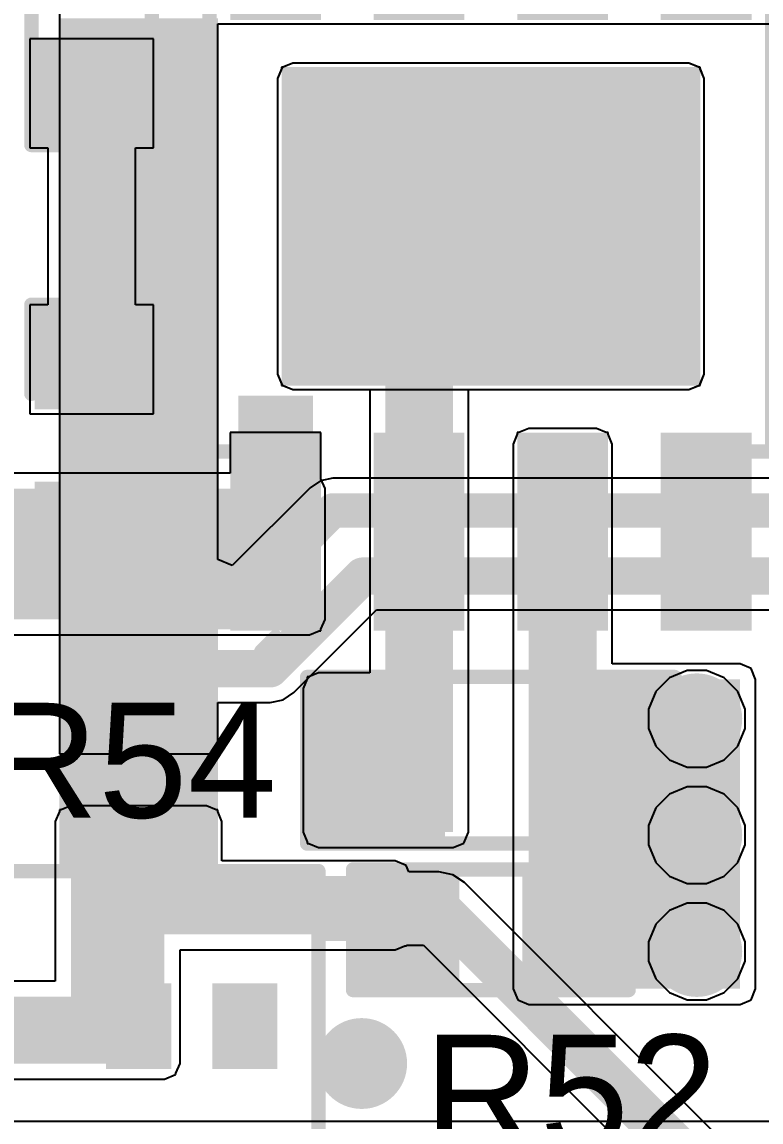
# Model space of a CAD drawing. Header units: millimetres. Extents: x -0.27 to 3.94, y -1.19 to 3.
# Drawn here: x 1.7757 to 2.0332, y 0.2866 to 0.6696 of the extents above; entities that cross this region are included whole.
import ezdxf

# ---------------------------------------------------------------- set-up
doc = ezdxf.new("R2010")
doc.units = ezdxf.units.MM
doc.header["$MEASUREMENT"] = 0
for name, color, linetype in [('BottomLayer', 5, 'Continuous'), ('BottomPaste', 16, 'Continuous'), ('BottomSolder', 6, 'Continuous'), ('TopLayer', 1, 'Continuous'), ('TopOverlay', 2, 'Continuous'), ('TopPaste', 8, 'Continuous'), ('TopSolder', 216, 'Continuous'), ('ViaHoleLayer', 16, 'Continuous')]:
    doc.layers.add(name, color=color, linetype=linetype)
doc.styles.add('Arial', font='arial.ttf', dxfattribs={"height": 0.2})

# ---------------------------------------------------------------- blocks, each defined once
blk = doc.blocks.new('8_SOIC_EP_5')
at = {"layer": 'TopLayer'}
for points in [[(-0.0757874, 0.086811), (-0.0757874, 0.063189), (-0.136811, 0.063189), (-0.136811, 0.086811)], [(0.136811, 0.086811), (0.136811, 0.063189), (0.0757874, 0.063189), (0.0757874, 0.086811)], [(0.051437, 0.068937), (0.051437, -0.068937), (-0.051437, -0.068937), (-0.051437, 0.068937)], [(-0.0757874, 0.036811), (-0.0757874, 0.013189), (-0.136811, 0.013189), (-0.136811, 0.036811)], [(0.136811, 0.036811), (0.136811, 0.013189), (0.0757874, 0.013189), (0.0757874, 0.036811)], [(-0.0757874, -0.013189), (-0.0757874, -0.036811), (-0.136811, -0.036811), (-0.136811, -0.013189)], [(0.136811, -0.013189), (0.136811, -0.036811), (0.0757874, -0.036811), (0.0757874, -0.013189)], [(-0.0757874, -0.063189), (-0.0757874, -0.086811), (-0.136811, -0.086811), (-0.136811, -0.063189)], [(0.136811, -0.063189), (0.136811, -0.086811), (0.0757874, -0.086811), (0.0757874, -0.063189)]]:
    blk.add_hatch(color=1, dxfattribs=at).paths.add_polyline_path(points)
at = {"layer": 'TopOverlay'}
blk.add_hatch(color=2, dxfattribs=at).paths.add_polyline_path([(-0.0719916, 0.0619726), (-0.0589916, 0.0619726), (-0.0589916, 0.0879726), (-0.0719916, 0.0879726)])
at = {"layer": 'TopPaste'}
for points in [[(-0.0757874, 0.086811), (-0.0757874, 0.063189), (-0.136811, 0.063189), (-0.136811, 0.086811)], [(0.136811, 0.086811), (0.136811, 0.063189), (0.0757874, 0.063189), (0.0757874, 0.086811)], [(0.051437, 0.068937), (0.051437, -0.068937), (-0.051437, -0.068937), (-0.051437, 0.068937)], [(-0.0757874, 0.036811), (-0.0757874, 0.013189), (-0.136811, 0.013189), (-0.136811, 0.036811)], [(0.136811, 0.036811), (0.136811, 0.013189), (0.0757874, 0.013189), (0.0757874, 0.036811)], [(-0.0757874, -0.013189), (-0.0757874, -0.036811), (-0.136811, -0.036811), (-0.136811, -0.013189)], [(0.136811, -0.013189), (0.136811, -0.036811), (0.0757874, -0.036811), (0.0757874, -0.013189)], [(-0.0757874, -0.063189), (-0.0757874, -0.086811), (-0.136811, -0.086811), (-0.136811, -0.063189)], [(0.136811, -0.063189), (0.136811, -0.086811), (0.0757874, -0.086811), (0.0757874, -0.063189)]]:
    blk.add_hatch(color=8, dxfattribs=at).paths.add_polyline_path(points)
at = {"layer": 'TopSolder'}
for points in [[(-0.0717874, 0.090811), (-0.0717874, 0.059189), (-0.140811, 0.059189), (-0.140811, 0.090811)], [(0.140811, 0.090811), (0.140811, 0.059189), (0.0717874, 0.059189), (0.0717874, 0.090811)], [(0.055437, 0.072937), (0.055437, -0.072937), (-0.055437, -0.072937), (-0.055437, 0.072937)], [(-0.0717874, 0.040811), (-0.0717874, 0.009189000000000003), (-0.140811, 0.009188999999999998), (-0.140811, 0.040811)], [(0.140811, 0.040811), (0.140811, 0.009189000000000003), (0.0717874, 0.009188999999999998), (0.0717874, 0.040811)], [(-0.0717874, -0.009188999999999998), (-0.0717874, -0.040811), (-0.140811, -0.040811), (-0.140811, -0.009189000000000003)], [(0.140811, -0.009188999999999998), (0.140811, -0.040811), (0.0717874, -0.040811), (0.0717874, -0.009189000000000003)], [(-0.0717874, -0.059189), (-0.0717874, -0.090811), (-0.140811, -0.090811), (-0.140811, -0.059189)], [(0.140811, -0.059189), (0.140811, -0.090811), (0.0717874, -0.090811), (0.0717874, -0.059189)]]:
    blk.add_hatch(color=216, dxfattribs=at).paths.add_polyline_path(points)
at = {"layer": 'TopOverlay', "const_width": 0.005}
for points in [[(-0.07837, 0.098), (0.07837, 0.098)], [(-0.07837, 0.098), (-0.07837, 0.091)], [(0.07837, 0.098), (0.07837, 0.091)], [(-0.148, 0.08), (-0.148, 0.07)], [(-0.148, 0.08), (-0.143, 0.075)], [(-0.143, 0.075), (-0.148, 0.07)], [(-0.07837, -0.091), (-0.07837, -0.098)], [(0.07837, -0.091), (0.07837, -0.098)], [(-0.07837, -0.098), (0.07837, -0.098)]]:
    blk.add_lwpolyline(points, dxfattribs=at)
at = {"layer": 'TopOverlay', "const_width": 0.0025}
for points in [[(-0.07962, 0.098, 1), (-0.07712, 0.098, 1)], [(-0.07962, 0.098, 1), (-0.07712, 0.098, 1)], [(0.07712, 0.098, 1), (0.07962, 0.098, 1)], [(0.07712, 0.098, 1), (0.07962, 0.098, 1)], [(-0.07962, 0.091, 1), (-0.07712, 0.091, 1)], [(0.07712, 0.091, 1), (0.07962, 0.091, 1)], [(-0.14925, 0.08, 1), (-0.14675, 0.08, 1)], [(-0.14925, 0.08, 1), (-0.14675, 0.08, 1)], [(-0.14425, 0.075, 1), (-0.14175, 0.075, 1)], [(-0.14425, 0.075, 1), (-0.14175, 0.075, 1)], [(-0.14925, 0.07, 1), (-0.14675, 0.07, 1)], [(-0.14925, 0.07, 1), (-0.14675, 0.07, 1)], [(-0.07962, -0.091, 1), (-0.07712, -0.091, 1)], [(0.07712, -0.091, 1), (0.07962, -0.091, 1)], [(-0.07962, -0.098, 1), (-0.07712, -0.098, 1)], [(-0.07962, -0.098, 1), (-0.07712, -0.098, 1)], [(0.07712, -0.098, 1), (0.07962, -0.098, 1)], [(0.07712, -0.098, 1), (0.07962, -0.098, 1)]]:
    blk.add_lwpolyline(points, format="xyb", close=True, dxfattribs=at)
blk = doc.blocks.new('CYH127_33UH_6')
at = {"layer": 'TopOverlay', "const_width": 0.005}
for points in [[(-0.238, 0.238), (0.238, 0.238)], [(0.238, 0.124), (0.238, 0.238)]]:
    blk.add_lwpolyline(points, dxfattribs=at)
at = {"layer": 'TopOverlay', "const_width": 0.0025}
blk.add_lwpolyline([(0.23675, 0.238, 1), (0.23925, 0.238, 1)], format="xyb", close=True, dxfattribs=at)
blk.add_lwpolyline([(0.23675, 0.238, 1), (0.23925, 0.238, 1)], format="xyb", close=True, dxfattribs=at)
blk = doc.blocks.new('64_LQFP__10_10__B_17')
at = {"layer": 'BottomLayer'}
for points in [[(-0.1535432, -0.25000005), (-0.1535432, -0.20275595), (-0.1417322, -0.20275595), (-0.1417322, -0.25000005)], [(-0.1338582, -0.25000005), (-0.1338582, -0.20275595), (-0.1220472, -0.20275595), (-0.1220472, -0.25000005)], [(-0.1141731, -0.25000005), (-0.1141731, -0.20275595), (-0.1023621, -0.20275595), (-0.1023621, -0.25000005)], [(-0.0944881, -0.25000005), (-0.0944881, -0.20275595), (-0.0826771, -0.20275595), (-0.0826771, -0.25000005)], [(-0.074803, -0.25000005), (-0.074803, -0.20275595), (-0.062992, -0.20275595), (-0.062992, -0.25000005)], [(-0.055118, -0.25000005), (-0.055118, -0.20275595), (-0.043307, -0.20275595), (-0.043307, -0.25000005)], [(-0.035433, -0.25000005), (-0.035433, -0.20275595), (-0.023622, -0.20275595), (-0.023622, -0.25000005)], [(-0.0157479, -0.25000005), (-0.0157479, -0.20275595), (-0.003936899999999998, -0.20275595), (-0.003936900000000002, -0.25000005)], [(0.003937099999999999, -0.25000005), (0.003937100000000002, -0.20275595), (0.0157481, -0.20275595), (0.0157481, -0.25000005)], [(0.0236222, -0.25000005), (0.0236222, -0.20275595), (0.0354332, -0.20275595), (0.0354332, -0.25000005)], [(0.0433072, -0.25000005), (0.0433072, -0.20275595), (0.0551182, -0.20275595), (0.0551182, -0.25000005)], [(0.0629922, -0.25000005), (0.0629922, -0.20275595), (0.0748032, -0.20275595), (0.0748032, -0.25000005)], [(0.0826773, -0.25000005), (0.0826773, -0.20275595), (0.0944883, -0.20275595), (0.0944883, -0.25000005)], [(0.1023623, -0.25000005), (0.1023623, -0.20275595), (0.1141733, -0.20275595), (0.1141733, -0.25000005)], [(0.1220474, -0.25000005), (0.1220474, -0.20275595), (0.1338584, -0.20275595), (0.1338584, -0.25000005)]]:
    blk.add_hatch(color=5, dxfattribs=at).paths.add_polyline_path(points)
at = {"layer": 'BottomPaste'}
for points in [[(-0.1535432, -0.25000005), (-0.1535432, -0.20275595), (-0.1417322, -0.20275595), (-0.1417322, -0.25000005)], [(-0.1338582, -0.25000005), (-0.1338582, -0.20275595), (-0.1220472, -0.20275595), (-0.1220472, -0.25000005)], [(-0.1141731, -0.25000005), (-0.1141731, -0.20275595), (-0.1023621, -0.20275595), (-0.1023621, -0.25000005)], [(-0.0944881, -0.25000005), (-0.0944881, -0.20275595), (-0.0826771, -0.20275595), (-0.0826771, -0.25000005)], [(-0.074803, -0.25000005), (-0.074803, -0.20275595), (-0.062992, -0.20275595), (-0.062992, -0.25000005)], [(-0.055118, -0.25000005), (-0.055118, -0.20275595), (-0.043307, -0.20275595), (-0.043307, -0.25000005)], [(-0.035433, -0.25000005), (-0.035433, -0.20275595), (-0.023622, -0.20275595), (-0.023622, -0.25000005)], [(-0.0157479, -0.25000005), (-0.0157479, -0.20275595), (-0.003936899999999998, -0.20275595), (-0.003936900000000002, -0.25000005)], [(0.003937099999999999, -0.25000005), (0.003937100000000002, -0.20275595), (0.0157481, -0.20275595), (0.0157481, -0.25000005)], [(0.0236222, -0.25000005), (0.0236222, -0.20275595), (0.0354332, -0.20275595), (0.0354332, -0.25000005)], [(0.0433072, -0.25000005), (0.0433072, -0.20275595), (0.0551182, -0.20275595), (0.0551182, -0.25000005)], [(0.0629922, -0.25000005), (0.0629922, -0.20275595), (0.0748032, -0.20275595), (0.0748032, -0.25000005)], [(0.0826773, -0.25000005), (0.0826773, -0.20275595), (0.0944883, -0.20275595), (0.0944883, -0.25000005)], [(0.1023623, -0.25000005), (0.1023623, -0.20275595), (0.1141733, -0.20275595), (0.1141733, -0.25000005)], [(0.1220474, -0.25000005), (0.1220474, -0.20275595), (0.1338584, -0.20275595), (0.1338584, -0.25000005)]]:
    blk.add_hatch(color=16, dxfattribs=at).paths.add_polyline_path(points)
at = {"layer": 'BottomSolder'}
for points in [[(-0.1575432, -0.25400005), (-0.1575432, -0.19875595), (-0.1377322, -0.19875595), (-0.1377322, -0.25400005)], [(-0.1378582, -0.25400005), (-0.1378582, -0.19875595), (-0.1180472, -0.19875595), (-0.1180472, -0.25400005)], [(-0.1181731, -0.25400005), (-0.1181731, -0.19875595), (-0.0983621, -0.19875595), (-0.0983621, -0.25400005)], [(-0.0984881, -0.25400005), (-0.0984881, -0.19875595), (-0.0786771, -0.19875595), (-0.0786771, -0.25400005)], [(-0.078803, -0.25400005), (-0.078803, -0.19875595), (-0.058992, -0.19875595), (-0.058992, -0.25400005)], [(-0.059118, -0.25400005), (-0.059118, -0.19875595), (-0.039307, -0.19875595), (-0.039307, -0.25400005)], [(-0.039433, -0.25400005), (-0.039433, -0.19875595), (-0.019622, -0.19875595), (-0.019622, -0.25400005)], [(-0.0197479, -0.25400005), (-0.0197479, -0.19875595), (6.310000000000145e-05, -0.19875595), (6.309999999999854e-05, -0.25400005)], [(-6.290000000000146e-05, -0.25400005), (-6.289999999999855e-05, -0.19875595), (0.0197481, -0.19875595), (0.0197481, -0.25400005)], [(0.0196222, -0.25400005), (0.0196222, -0.19875595), (0.0394332, -0.19875595), (0.0394332, -0.25400005)], [(0.0393072, -0.25400005), (0.0393072, -0.19875595), (0.0591182, -0.19875595), (0.0591182, -0.25400005)], [(0.0589922, -0.25400005), (0.0589922, -0.19875595), (0.0788032, -0.19875595), (0.0788032, -0.25400005)], [(0.0786773, -0.25400005), (0.0786773, -0.19875595), (0.0984883, -0.19875595), (0.0984883, -0.25400005)], [(0.0983623, -0.25400005), (0.0983623, -0.19875595), (0.1181733, -0.19875595), (0.1181733, -0.25400005)], [(0.1180474, -0.25400005), (0.1180474, -0.19875595), (0.1378584, -0.19875595), (0.1378584, -0.25400005)]]:
    blk.add_hatch(color=6, dxfattribs=at).paths.add_polyline_path(points)
blk = doc.blocks.new('R___0603_47')
at = {"layer": 'TopLayer'}
for points in [[(-0.015, 0.0175), (-0.015, -0.0175), (-0.045, -0.0175), (-0.045, 0.0175)], [(0.045, 0.0175), (0.045, -0.0175), (0.015, -0.0175), (0.015, 0.0175)]]:
    blk.add_hatch(color=1, dxfattribs=at).paths.add_polyline_path(points)
at = {"layer": 'TopPaste'}
for points in [[(-0.015, 0.0175), (-0.015, -0.0175), (-0.045, -0.0175), (-0.045, 0.0175)], [(0.045, 0.0175), (0.045, -0.0175), (0.015, -0.0175), (0.015, 0.0175)]]:
    blk.add_hatch(color=8, dxfattribs=at).paths.add_polyline_path(points)
at = {"layer": 'TopSolder'}
for points in [[(-0.011, 0.0215), (-0.011, -0.0215), (-0.049, -0.0215), (-0.049, 0.0215)], [(0.049, 0.0215), (0.049, -0.0215), (0.011, -0.0215), (0.011, 0.0215)]]:
    blk.add_hatch(color=216, dxfattribs=at).paths.add_polyline_path(points)
at = {"layer": 'TopOverlay', "const_width": 0.005}
for points in [[(-0.048, 0.021), (0.048, 0.021)], [(-0.048, 0.021), (-0.048, -0.021)], [(0.048, 0.021), (0.048, -0.021)], [(-0.048, -0.021), (0.048, -0.021)]]:
    blk.add_lwpolyline(points, dxfattribs=at)
at = {"layer": 'TopOverlay', "const_width": 0.0025}
for points in [[(-0.04925, 0.021, 1), (-0.04675, 0.021, 1)], [(-0.04925, 0.021, 1), (-0.04675, 0.021, 1)], [(0.04675, 0.021, 1), (0.04925, 0.021, 1)], [(0.04675, 0.021, 1), (0.04925, 0.021, 1)], [(-0.04925, -0.021, 1), (-0.04675, -0.021, 1)], [(-0.04925, -0.021, 1), (-0.04675, -0.021, 1)], [(0.04675, -0.021, 1), (0.04925, -0.021, 1)], [(0.04675, -0.021, 1), (0.04925, -0.021, 1)]]:
    blk.add_lwpolyline(points, format="xyb", close=True, dxfattribs=at)
blk = doc.blocks.new('RES_0805_53')
at = {"layer": 'TopLayer'}
for points in [[(-0.06, 0.025), (-0.02, 0.025), (-0.02, -0.025), (-0.06, -0.025)], [(0.02, 0.025), (0.06, 0.025), (0.06, -0.025), (0.02, -0.025)]]:
    blk.add_hatch(color=1, dxfattribs=at).paths.add_polyline_path(points)
at = {"layer": 'TopPaste'}
for points in [[(-0.06, 0.025), (-0.02, 0.025), (-0.02, -0.025), (-0.06, -0.025)], [(0.02, 0.025), (0.06, 0.025), (0.06, -0.025), (0.02, -0.025)]]:
    blk.add_hatch(color=8, dxfattribs=at).paths.add_polyline_path(points)
at = {"layer": 'TopSolder'}
for points in [[(-0.064, 0.029), (-0.016, 0.029), (-0.016, -0.029), (-0.064, -0.029)], [(0.016, 0.029), (0.064, 0.029), (0.064, -0.029), (0.016, -0.029)]]:
    blk.add_hatch(color=216, dxfattribs=at).paths.add_polyline_path(points)
at = {"layer": 'TopOverlay', "const_width": 0.005}
for points in [[(-0.064, -0.029), (-0.064, 0.029)], [(-0.064, 0.029), (0.064, 0.029)], [(0.064, -0.029), (0.064, 0.029)], [(-0.064, -0.029), (0.064, -0.029)]]:
    blk.add_lwpolyline(points, dxfattribs=at)
at = {"layer": 'TopOverlay', "const_width": 0.0025}
for points in [[(-0.06525, 0.029, 1), (-0.06275, 0.029, 1)], [(-0.06525, 0.029, 1), (-0.06275, 0.029, 1)], [(0.06275, 0.029, 1), (0.06525, 0.029, 1)], [(0.06275, 0.029, 1), (0.06525, 0.029, 1)], [(-0.06525, -0.029, 1), (-0.06275, -0.029, 1)], [(-0.06525, -0.029, 1), (-0.06275, -0.029, 1)], [(0.06275, -0.029, 1), (0.06525, -0.029, 1)], [(0.06275, -0.029, 1), (0.06525, -0.029, 1)]]:
    blk.add_lwpolyline(points, format="xyb", close=True, dxfattribs=at)
blk = doc.blocks.new('R___0603_55')
at = {"layer": 'TopLayer'}
for points in [[(-0.015, 0.0175), (-0.015, -0.0175), (-0.045, -0.0175), (-0.045, 0.0175)], [(0.045, 0.0175), (0.045, -0.0175), (0.015, -0.0175), (0.015, 0.0175)]]:
    blk.add_hatch(color=1, dxfattribs=at).paths.add_polyline_path(points)
at = {"layer": 'TopPaste'}
for points in [[(-0.015, 0.0175), (-0.015, -0.0175), (-0.045, -0.0175), (-0.045, 0.0175)], [(0.045, 0.0175), (0.045, -0.0175), (0.015, -0.0175), (0.015, 0.0175)]]:
    blk.add_hatch(color=8, dxfattribs=at).paths.add_polyline_path(points)
at = {"layer": 'TopSolder'}
for points in [[(-0.011, 0.0215), (-0.011, -0.0215), (-0.049, -0.0215), (-0.049, 0.0215)], [(0.049, 0.0215), (0.049, -0.0215), (0.011, -0.0215), (0.011, 0.0215)]]:
    blk.add_hatch(color=216, dxfattribs=at).paths.add_polyline_path(points)
at = {"layer": 'TopOverlay', "const_width": 0.005}
for points in [[(-0.048, 0.021), (0.048, 0.021)], [(-0.048, -0.021), (-0.048, 0.021)], [(0.048, -0.021), (0.048, 0.021)], [(-0.048, -0.021), (0.048, -0.021)]]:
    blk.add_lwpolyline(points, dxfattribs=at)
at = {"layer": 'TopOverlay', "const_width": 0.0025}
for points in [[(-0.04925, 0.021, 1), (-0.04675, 0.021, 1)], [(-0.04925, 0.021, 1), (-0.04675, 0.021, 1)], [(0.04675, 0.021, 1), (0.04925, 0.021, 1)], [(0.04675, 0.021, 1), (0.04925, 0.021, 1)], [(-0.04925, -0.021, 1), (-0.04675, -0.021, 1)], [(-0.04925, -0.021, 1), (-0.04675, -0.021, 1)], [(0.04675, -0.021, 1), (0.04925, -0.021, 1)], [(0.04675, -0.021, 1), (0.04925, -0.021, 1)]]:
    blk.add_lwpolyline(points, format="xyb", close=True, dxfattribs=at)
blk = doc.blocks.new('C___0603_181')
at = {"layer": 'TopLayer'}
for points in [[(-0.015, 0.0175), (-0.015, -0.0175), (-0.045, -0.0175), (-0.045, 0.0175)], [(0.045, 0.0175), (0.045, -0.0175), (0.015, -0.0175), (0.015, 0.0175)]]:
    blk.add_hatch(color=1, dxfattribs=at).paths.add_polyline_path(points)
at = {"layer": 'TopPaste'}
for points in [[(-0.015, 0.0175), (-0.015, -0.0175), (-0.045, -0.0175), (-0.045, 0.0175)], [(0.045, 0.0175), (0.045, -0.0175), (0.015, -0.0175), (0.015, 0.0175)]]:
    blk.add_hatch(color=8, dxfattribs=at).paths.add_polyline_path(points)
at = {"layer": 'TopSolder'}
for points in [[(-0.0126378, 0.0198622), (-0.0126378, -0.0198622), (-0.0473622, -0.0198622), (-0.0473622, 0.0198622)], [(0.0473622, 0.0198622), (0.0473622, -0.0198622), (0.0126378, -0.0198622), (0.0126378, 0.0198622)]]:
    blk.add_hatch(color=216, dxfattribs=at).paths.add_polyline_path(points)
at = {"layer": 'TopOverlay', "const_width": 0.005}
for points in [[(-0.049, 0.021), (-0.018, 0.021)], [(-0.049, 0.021), (-0.049, -0.021)], [(0.018, 0.021), (0.049, 0.021)], [(0.049, 0.021), (0.049, -0.021)], [(-0.049, -0.021), (-0.018, -0.021)], [(0.018, -0.021), (0.049, -0.021)]]:
    blk.add_lwpolyline(points, dxfattribs=at)
at = {"layer": 'TopOverlay', "const_width": 0.0025}
for points in [[(-0.05025, 0.021, 1), (-0.04775, 0.021, 1)], [(-0.05025, 0.021, 1), (-0.04775, 0.021, 1)], [(-0.01925, 0.021, 1), (-0.01675, 0.021, 1)], [(0.01675, 0.021, 1), (0.01925, 0.021, 1)], [(0.04775, 0.021, 1), (0.05025, 0.021, 1)], [(0.04775, 0.021, 1), (0.05025, 0.021, 1)], [(-0.05025, -0.021, 1), (-0.04775, -0.021, 1)], [(-0.05025, -0.021, 1), (-0.04775, -0.021, 1)], [(-0.01925, -0.021, 1), (-0.01675, -0.021, 1)], [(0.01675, -0.021, 1), (0.01925, -0.021, 1)], [(0.04775, -0.021, 1), (0.05025, -0.021, 1)], [(0.04775, -0.021, 1), (0.05025, -0.021, 1)]]:
    blk.add_lwpolyline(points, format="xyb", close=True, dxfattribs=at)
blk = doc.blocks.new('C___0402_B_198')
at = {"layer": 'BottomLayer'}
for points in [[(-0.009500000000000001, 0.0125), (-0.009499999999999998, -0.0125), (-0.0275, -0.0125), (-0.0275, 0.0125)], [(0.0275, 0.0125), (0.0275, -0.0125), (0.009500000000000001, -0.0125), (0.009499999999999998, 0.0125)]]:
    blk.add_hatch(color=5, dxfattribs=at).paths.add_polyline_path(points)
at = {"layer": 'BottomPaste'}
for points in [[(-0.009500000000000001, 0.0125), (-0.009499999999999998, -0.0125), (-0.0275, -0.0125), (-0.0275, 0.0125)], [(0.0275, 0.0125), (0.0275, -0.0125), (0.009500000000000001, -0.0125), (0.009499999999999998, 0.0125)]]:
    blk.add_hatch(color=16, dxfattribs=at).paths.add_polyline_path(points)
at = {"layer": 'BottomSolder'}
for points in [[(-0.007137800000000001, 0.0148622), (-0.007137799999999999, -0.0148622), (-0.0298622, -0.0148622), (-0.0298622, 0.0148622)], [(0.0298622, 0.0148622), (0.0298622, -0.0148622), (0.007137800000000001, -0.0148622), (0.007137799999999999, 0.0148622)]]:
    blk.add_hatch(color=6, dxfattribs=at).paths.add_polyline_path(points)
blk = doc.blocks.new('C___0402_B_201')
at = {"layer": 'BottomLayer'}
for points in [[(-0.009499999999999996, 0.0125), (-0.009500000000000003, -0.0125), (-0.0275, -0.0125), (-0.0275, 0.0125)], [(0.0275, 0.0125), (0.0275, -0.0125), (0.009499999999999996, -0.0125), (0.009500000000000003, 0.0125)]]:
    blk.add_hatch(color=5, dxfattribs=at).paths.add_polyline_path(points)
at = {"layer": 'BottomPaste'}
for points in [[(-0.009499999999999996, 0.0125), (-0.009500000000000003, -0.0125), (-0.0275, -0.0125), (-0.0275, 0.0125)], [(0.0275, 0.0125), (0.0275, -0.0125), (0.009499999999999996, -0.0125), (0.009500000000000003, 0.0125)]]:
    blk.add_hatch(color=16, dxfattribs=at).paths.add_polyline_path(points)
at = {"layer": 'BottomSolder'}
for points in [[(-0.007137799999999997, 0.0148622), (-0.007137800000000003, -0.0148622), (-0.0298622, -0.0148622), (-0.0298622, 0.0148622)], [(0.0298622, 0.0148622), (0.0298622, -0.0148622), (0.007137799999999997, -0.0148622), (0.007137800000000003, 0.0148622)]]:
    blk.add_hatch(color=6, dxfattribs=at).paths.add_polyline_path(points)

msp = doc.modelspace()

# ---------------------------------------------------------------- hatches: boundary and pattern name
at = {"layer": 'BottomLayer'}
for points in [[(1.8701463, 0.547), (2.0080203, 0.547), (2.0080203, 0.649874), (1.8701463, 0.649874)], [(1.7927564, 0.351957), (1.8400006, 0.351957), (1.8400006, 0.391268), (1.7927564, 0.391268)], [(1.7927564, 0.307), (1.8253784, 0.307), (1.8253784, 0.391268), (1.7927564, 0.391268)], [(1.7927564, 0.351957), (1.9057244, 0.351957), (1.9057244, 0.3721564), (1.7927564, 0.3721564)], [(1.7317328, 0.307), (1.8253784, 0.307), (1.8253784, 0.3302444), (1.7317328, 0.3302444)]]:
    msp.add_hatch(color=5, dxfattribs=at).paths.add_polyline_path(points)
h = msp.add_hatch(color=5, dxfattribs=at)
edge = h.paths.add_edge_path()
edge.add_arc((1.8940833, 0.6262832), 0.011811, 0, 360)
h = msp.add_hatch(color=5, dxfattribs=at)
edge = h.paths.add_edge_path()
edge.add_arc((1.9840833, 0.6271378), 0.011811, 0, 360)
h = msp.add_hatch(color=5, dxfattribs=at)
edge = h.paths.add_edge_path()
edge.add_arc((1.9390833, 0.598437), 0.011811, 0, 360)
h = msp.add_hatch(color=5, dxfattribs=at)
edge = h.paths.add_edge_path()
edge.add_arc((1.8940833, 0.5671378), 0.011811, 0, 360)
h = msp.add_hatch(color=5, dxfattribs=at)
edge = h.paths.add_edge_path()
edge.add_arc((1.9840833, 0.5671378), 0.011811, 0, 360)
h = msp.add_hatch(color=5, dxfattribs=at)
edge = h.paths.add_edge_path()
edge.add_arc((2.0108277, 0.427), 0.011811, 0, 360)
h = msp.add_hatch(color=5, dxfattribs=at)
edge = h.paths.add_edge_path()
edge.add_arc((2.0108277, 0.3865), 0.011811, 0, 360)
h = msp.add_hatch(color=5, dxfattribs=at)
edge = h.paths.add_edge_path()
edge.add_arc((2.0108277, 0.346), 0.011811, 0, 360)
h = msp.add_hatch(color=5, dxfattribs=at)
edge = h.paths.add_edge_path()
edge.add_arc((1.8940833, 0.307), 0.011811, 0, 360)
at = {"layer": 'BottomSolder'}
h = msp.add_hatch(color=6, dxfattribs=at)
edge = h.paths.add_edge_path()
edge.add_arc((1.8940833, 0.6262832), 0.015811, 0, 360)
h = msp.add_hatch(color=6, dxfattribs=at)
edge = h.paths.add_edge_path()
edge.add_arc((1.9840833, 0.6271378), 0.015811, 0, 360)
h = msp.add_hatch(color=6, dxfattribs=at)
edge = h.paths.add_edge_path()
edge.add_arc((1.9390833, 0.598437), 0.015811, 0, 360)
h = msp.add_hatch(color=6, dxfattribs=at)
edge = h.paths.add_edge_path()
edge.add_arc((1.8940833, 0.5671378), 0.015811, 0, 360)
h = msp.add_hatch(color=6, dxfattribs=at)
edge = h.paths.add_edge_path()
edge.add_arc((1.9840833, 0.5671378), 0.015811, 0, 360)
h = msp.add_hatch(color=6, dxfattribs=at)
edge = h.paths.add_edge_path()
edge.add_arc((2.0108277, 0.427), 0.015811, 0, 360)
h = msp.add_hatch(color=6, dxfattribs=at)
edge = h.paths.add_edge_path()
edge.add_arc((2.0108277, 0.3865), 0.015811, 0, 360)
h = msp.add_hatch(color=6, dxfattribs=at)
edge = h.paths.add_edge_path()
edge.add_arc((2.0108277, 0.346), 0.015811, 0, 360)
h = msp.add_hatch(color=6, dxfattribs=at)
edge = h.paths.add_edge_path()
edge.add_arc((1.8940833, 0.307), 0.015811, 0, 360)
at = {"layer": 'TopLayer'}
for points in [[(1.8701463, 0.547), (2.0080203, 0.547), (2.0080203, 0.649874), (1.8701463, 0.649874)], [(1.9022723, 0.3875636), (1.9258943, 0.3875636), (1.9258943, 0.649874), (1.9022723, 0.649874)], [(1.9022723, 0.461626), (1.9258943, 0.461626), (1.9258943, 0.5226496), (1.9022723, 0.5226496)], [(1.9522723, 0.3330046), (1.9758943, 0.3330046), (1.9758943, 0.5226496), (1.9522723, 0.5226496)], [(1.6057485, 0.461626), (1.8758943, 0.461626), (1.8758943, 0.5071378), (1.6057485, 0.5071378)], [(1.9540833, 0.3330046), (2.0258943, 0.3330046), (2.0258943, 0.440684), (1.9540833, 0.440684)], [(1.8790833, 0.3875636), (1.9190833, 0.3875636), (1.9190833, 0.4375636), (1.8790833, 0.4375636)]]:
    msp.add_hatch(color=1, dxfattribs=at).paths.add_polyline_path(points)
h = msp.add_hatch(color=1, dxfattribs=at)
edge = h.paths.add_edge_path()
edge.add_arc((1.8940833, 0.6262832), 0.011811, 0, 360)
h = msp.add_hatch(color=1, dxfattribs=at)
edge = h.paths.add_edge_path()
edge.add_arc((1.9840833, 0.6271378), 0.011811, 0, 360)
h = msp.add_hatch(color=1, dxfattribs=at)
edge = h.paths.add_edge_path()
edge.add_arc((1.9390833, 0.598437), 0.011811, 0, 360)
h = msp.add_hatch(color=1, dxfattribs=at)
edge = h.paths.add_edge_path()
edge.add_arc((1.8940833, 0.5671378), 0.011811, 0, 360)
h = msp.add_hatch(color=1, dxfattribs=at)
edge = h.paths.add_edge_path()
edge.add_arc((1.9840833, 0.5671378), 0.011811, 0, 360)
h = msp.add_hatch(color=1, dxfattribs=at)
edge = h.paths.add_edge_path()
edge.add_arc((2.0108277, 0.427), 0.011811, 0, 360)
h = msp.add_hatch(color=1, dxfattribs=at)
edge = h.paths.add_edge_path()
edge.add_arc((2.0108277, 0.3865), 0.011811, 0, 360)
h = msp.add_hatch(color=1, dxfattribs=at)
edge = h.paths.add_edge_path()
edge.add_arc((2.0108277, 0.346), 0.011811, 0, 360)
h = msp.add_hatch(color=1, dxfattribs=at)
edge = h.paths.add_edge_path()
edge.add_arc((1.8940833, 0.307), 0.011811, 0, 360)
at = {"layer": 'TopSolder'}
h = msp.add_hatch(color=216, dxfattribs=at)
edge = h.paths.add_edge_path()
edge.add_arc((1.8940833, 0.6262832), 0.015811, 0, 360)
h = msp.add_hatch(color=216, dxfattribs=at)
edge = h.paths.add_edge_path()
edge.add_arc((1.9840833, 0.6271378), 0.015811, 0, 360)
h = msp.add_hatch(color=216, dxfattribs=at)
edge = h.paths.add_edge_path()
edge.add_arc((1.9390833, 0.598437), 0.015811, 0, 360)
h = msp.add_hatch(color=216, dxfattribs=at)
edge = h.paths.add_edge_path()
edge.add_arc((1.8940833, 0.5671378), 0.015811, 0, 360)
h = msp.add_hatch(color=216, dxfattribs=at)
edge = h.paths.add_edge_path()
edge.add_arc((1.9840833, 0.5671378), 0.015811, 0, 360)
h = msp.add_hatch(color=216, dxfattribs=at)
edge = h.paths.add_edge_path()
edge.add_arc((2.0108277, 0.427), 0.015811, 0, 360)
h = msp.add_hatch(color=216, dxfattribs=at)
edge = h.paths.add_edge_path()
edge.add_arc((2.0108277, 0.3865), 0.015811, 0, 360)
h = msp.add_hatch(color=216, dxfattribs=at)
edge = h.paths.add_edge_path()
edge.add_arc((2.0108277, 0.346), 0.015811, 0, 360)
h = msp.add_hatch(color=216, dxfattribs=at)
edge = h.paths.add_edge_path()
edge.add_arc((1.8940833, 0.307), 0.015811, 0, 360)
at = {"layer": 'ViaHoleLayer'}
h = msp.add_hatch(color=16, dxfattribs=at)
edge = h.paths.add_edge_path()
edge.add_arc((1.8940833, 0.6262832), 0.0059055, 0, 360)
h = msp.add_hatch(color=16, dxfattribs=at)
edge = h.paths.add_edge_path()
edge.add_arc((1.9840833, 0.6271378), 0.0059055, 0, 360)
h = msp.add_hatch(color=16, dxfattribs=at)
edge = h.paths.add_edge_path()
edge.add_arc((1.9390833, 0.598437), 0.0059055, 0, 360)
h = msp.add_hatch(color=16, dxfattribs=at)
edge = h.paths.add_edge_path()
edge.add_arc((1.8940833, 0.5671378), 0.0059055, 0, 360)
h = msp.add_hatch(color=16, dxfattribs=at)
edge = h.paths.add_edge_path()
edge.add_arc((1.9840833, 0.5671378), 0.0059055, 0, 360)
h = msp.add_hatch(color=16, dxfattribs=at)
edge = h.paths.add_edge_path()
edge.add_arc((2.0108277, 0.427), 0.0059055, 0, 360)
h = msp.add_hatch(color=16, dxfattribs=at)
edge = h.paths.add_edge_path()
edge.add_arc((2.0108277, 0.3865), 0.0059055, 0, 360)
h = msp.add_hatch(color=16, dxfattribs=at)
edge = h.paths.add_edge_path()
edge.add_arc((2.0108277, 0.346), 0.0059055, 0, 360)
h = msp.add_hatch(color=16, dxfattribs=at)
edge = h.paths.add_edge_path()
edge.add_arc((1.8940833, 0.307), 0.0059055, 0, 360)

# ---------------------------------------------------------------- linework, layer by layer
at = {"layer": 'BottomLayer'}
for p, q in [((1.7887565, 0.6905436), (1.7887565, 0.6510476)), ((1.8440005, 0.6313625), (1.8440005, 0.6689128)), ((1.8440005, 0.6689128), (2.3945058, 0.6689128)), ((1.8701463, 0.655286), (1.8663194, 0.6537009)), ((2.0080203, 0.655286), (1.8701463, 0.655286)), ((2.0118472, 0.6537009), (2.0080203, 0.655286)), ((1.7887565, 0.6510476), (1.7887565, 0.6116775)), ((1.8663194, 0.6537009), (1.8647343, 0.649874)), ((2.0134323, 0.649874), (2.0118472, 0.6537009)), ((1.8647343, 0.649874), (1.8647343, 0.547)), ((2.0134323, 0.547), (2.0134323, 0.649874)), ((1.8440005, 0.5919924), (1.8440005, 0.6313625)), ((1.7887565, 0.6116775), (1.7887565, 0.5723074)), ((1.8440005, 0.5526224), (1.8440005, 0.5919924)), ((1.7887565, 0.5723074), (1.7887565, 0.5329373)), ((1.8440005, 0.5132523), (1.8440005, 0.5526224)), ((1.8647343, 0.547), (1.8663194, 0.5431731)), ((2.0118472, 0.5431731), (2.0134323, 0.547)), ((1.8663194, 0.5431731), (1.8701463, 0.541588)), ((1.8701463, 0.541588), (2.0080203, 0.541588)), ((2.0080203, 0.541588), (2.0118472, 0.5431731)), ((1.7887565, 0.5329373), (1.7887565, 0.4935672)), ((1.8440005, 0.4824365), (1.8440005, 0.5132523)), ((1.8797337, 0.5098912), (1.8760951, 0.50746)), ((1.8840257, 0.510745), (1.8797337, 0.5098912)), ((1.8840262, 0.5107449), (1.8840257, 0.510745)), ((2.3924288, 0.5107449), (1.8840262, 0.5107449)), ((1.8760949, 0.5074597), (1.8490005, 0.4803654)), ((1.8760951, 0.50746), (1.8760949, 0.5074597)), ((1.7887565, 0.4935672), (1.7887565, 0.4541972)), ((1.8490005, 0.4803654), (1.8440005, 0.4824365)), ((1.8704713, 0.4361266), (1.8992945, 0.4649497)), ((1.8992945, 0.4649497), (2.0624683, 0.4649497)), ((1.7887565, 0.4541972), (1.7887565, 0.4148271)), ((2.0013051, 0.4412516), (1.9965761, 0.4365226)), ((2.0074838, 0.443811), (2.0013051, 0.4412516)), ((2.0141716, 0.443811), (2.0074838, 0.443811)), ((2.0203503, 0.4412516), (2.0141716, 0.443811)), ((2.0250793, 0.4365226), (2.0203503, 0.4412516)), ((1.8621803, 0.4326923), (1.8666674, 0.4335848)), ((1.8666674, 0.4335848), (1.8704713, 0.4361266)), ((1.9965761, 0.4365226), (1.9940167, 0.4303439)), ((2.0276387, 0.4303439), (2.0250793, 0.4365226)), ((1.8440005, 0.4148271), (1.8440005, 0.4326923)), ((1.8440005, 0.4326923), (1.8621803, 0.4326923)), ((1.9940167, 0.4303439), (1.9940167, 0.4236561)), ((2.0276387, 0.4236561), (2.0276387, 0.4303439)), ((1.9940167, 0.4236561), (1.9965761, 0.4174774)), ((2.0250793, 0.4174774), (2.0276387, 0.4236561)), ((1.9965761, 0.4174774), (2.0013051, 0.4127484)), ((2.0203503, 0.4127484), (2.0250793, 0.4174774)), ((1.7887565, 0.4148271), (1.8440005, 0.4148271)), ((2.0013051, 0.4127484), (2.0074838, 0.410189)), ((2.0074838, 0.410189), (2.0141716, 0.410189)), ((2.0141716, 0.410189), (2.0203503, 0.4127484)), ((2.0074838, 0.403311), (2.0013051, 0.4007516)), ((2.0141716, 0.403311), (2.0074838, 0.403311)), ((2.0203503, 0.4007516), (2.0141716, 0.403311)), ((2.0013051, 0.4007516), (1.9965761, 0.3960226)), ((2.0250793, 0.3960226), (2.0203503, 0.4007516)), ((1.7887565, 0.3946772), (1.7873444, 0.391268)), ((1.7893474, 0.395268), (1.7887565, 0.395268)), ((1.7887565, 0.395268), (1.7887565, 0.3946772)), ((1.7927564, 0.39668), (1.7893474, 0.395268)), ((1.8400006, 0.39668), (1.7927564, 0.39668)), ((1.8434096, 0.395268), (1.8400006, 0.39668)), ((1.8440005, 0.395268), (1.8434096, 0.395268)), ((1.8440005, 0.3946772), (1.8440005, 0.395268)), ((1.8454126, 0.391268), (1.8440005, 0.3946772)), ((1.9965761, 0.3960226), (1.9940167, 0.3898439)), ((2.0276387, 0.3898439), (2.0250793, 0.3960226)), ((1.7873444, 0.391268), (1.7873444, 0.3721564)), ((1.8454126, 0.3775684), (1.8454126, 0.391268)), ((1.9940167, 0.3898439), (1.9940167, 0.3831561)), ((2.0276387, 0.3831561), (2.0276387, 0.3898439)), ((1.9940167, 0.3831561), (1.9965761, 0.3769774)), ((2.0250793, 0.3769774), (2.0276387, 0.3831561)), ((1.9057245, 0.3775684), (1.8454126, 0.3775684)), ((1.9095514, 0.3759833), (1.9057245, 0.3775684)), ((1.9104964, 0.3737019), (1.9095514, 0.3759833)), ((1.9965761, 0.3769774), (2.0013051, 0.3722484)), ((2.0203503, 0.3722484), (2.0250793, 0.3769774)), ((1.7873444, 0.3721564), (1.7873444, 0.3356564)), ((1.9209179, 0.3737019), (1.9104964, 0.3737019)), ((1.9257952, 0.3727318), (1.9209179, 0.3737019)), ((1.9299299, 0.369969), (1.9257952, 0.3727318)), ((2.0013051, 0.3722484), (2.0074838, 0.369689)), ((2.0141716, 0.369689), (2.0203503, 0.3722484)), ((2.019012, 0.2808869), (1.9299299, 0.369969)), ((2.0074838, 0.369689), (2.0141716, 0.369689)), ((2.0013051, 0.3602516), (1.9965761, 0.3555226)), ((2.0074838, 0.362811), (2.0013051, 0.3602516)), ((2.0141716, 0.362811), (2.0074838, 0.362811)), ((2.0203503, 0.3602516), (2.0141716, 0.362811)), ((2.0250793, 0.3555226), (2.0203503, 0.3602516)), ((1.9965761, 0.3555226), (1.9940167, 0.3493439)), ((2.0276387, 0.3493439), (2.0250793, 0.3555226)), ((1.9940167, 0.3493439), (1.9940167, 0.3426561)), ((2.0276387, 0.3426561), (2.0276387, 0.3493439)), ((1.8307905, 0.307), (1.8307905, 0.346545)), ((1.8307905, 0.346545), (1.9057245, 0.346545)), ((1.9057245, 0.346545), (1.9091335, 0.347957)), ((1.9091335, 0.347957), (1.9097245, 0.347957)), ((1.9097245, 0.347957), (1.9097245, 0.3482121)), ((1.9097245, 0.3482121), (1.9156388, 0.3482121)), ((1.9156388, 0.3482121), (1.9972551, 0.2665958)), ((1.9940167, 0.3426561), (1.9965761, 0.3364774)), ((2.0250793, 0.3364774), (2.0276387, 0.3426561)), ((1.7873444, 0.3356564), (1.7317328, 0.3356564)), ((1.9965761, 0.3364774), (2.0013051, 0.3317484)), ((2.0203503, 0.3317484), (2.0250793, 0.3364774)), ((2.0013051, 0.3317484), (2.0074838, 0.329189)), ((2.0141716, 0.329189), (2.0203503, 0.3317484)), ((2.0074838, 0.329189), (2.0141716, 0.329189)), ((1.8293785, 0.303591), (1.8307905, 0.307)), ((1.8253785, 0.301588), (1.8292054, 0.3031731)), ((1.8292054, 0.3031731), (1.8293409, 0.3035002)), ((1.8293409, 0.3035002), (1.8293785, 0.3035002)), ((1.8293785, 0.3035002), (1.8293785, 0.303591)), ((1.7580503, 0.301588), (1.8253785, 0.301588))]:
    msp.add_line(p, q, dxfattribs=at)
for points, const_width in [([(1.8486935, 0.4641972), (1.8840257, 0.4995294)], 0.012), ([(1.8840257, 0.4995294), (2.3924293, 0.4995294)], 0.012), ([(1.8621803, 0.4444176), (1.8944377, 0.476675)], 0.013), ([(1.8944377, 0.476675), (2.067325, 0.476675)], 0.013), ([(1.8163785, 0.4641027), (1.816473, 0.4641972)], 0.012), ([(1.816473, 0.4641972), (1.8486935, 0.4641972)], 0.012), ([(1.8163785, 0.4444176), (1.8621803, 0.4444176)], 0.013), ([(1.8932245, 0.360957), (1.8932675, 0.361)], 0.015), ([(1.8932245, 0.360957), (1.9209179, 0.360957)], 0.015), ([(1.8932675, 0.361), (1.893289, 0.3609785)], 0.015), ([(1.893289, 0.3609785), (1.8933105, 0.361)], 0.015), ([(1.8933105, 0.361), (1.893332, 0.3609785)], 0.015), ([(1.893332, 0.3609785), (1.896703, 0.3609785)], 0.015), ([(1.9209179, 0.360957), (2.01, 0.2718749)], 0.015)]:
    msp.add_lwpolyline(points, dxfattribs=dict(at, const_width=const_width))
for points, const_width in [([(1.8810257, 0.4995294, 1), (1.8870257, 0.4995294, 1)], 0.006), ([(1.8810257, 0.4995294, 1), (1.8870257, 0.4995294, 1)], 0.006), ([(1.8911877, 0.476675, 1), (1.8976877, 0.476675, 1)], 0.0065), ([(1.8911877, 0.476675, 1), (1.8976877, 0.476675, 1)], 0.0065), ([(1.8133785, 0.4641027, 1), (1.8193785, 0.4641027, 1)], 0.006), ([(1.813473, 0.4641972, 1), (1.819473, 0.4641972, 1)], 0.006), ([(1.813473, 0.4641972, 1), (1.819473, 0.4641972, 1)], 0.006), ([(1.8456935, 0.4641972, 1), (1.8516935, 0.4641972, 1)], 0.006), ([(1.8456935, 0.4641972, 1), (1.8516935, 0.4641972, 1)], 0.006), ([(1.8131285, 0.4444176, 1), (1.8196285, 0.4444176, 1)], 0.0065), ([(1.8589303, 0.4444176, 1), (1.8654303, 0.4444176, 1)], 0.0065), ([(1.8589303, 0.4444176, 1), (1.8654303, 0.4444176, 1)], 0.0065), ([(1.8894745, 0.360957, 1), (1.8969745, 0.360957, 1)], 0.0075), ([(1.8894745, 0.360957, 1), (1.8969745, 0.360957, 1)], 0.0075), ([(1.8895175, 0.361, 1), (1.8970175, 0.361, 1)], 0.0075), ([(1.8895175, 0.361, 1), (1.8970175, 0.361, 1)], 0.0075), ([(1.889539, 0.3609785, 1), (1.897039, 0.3609785, 1)], 0.0075), ([(1.889539, 0.3609785, 1), (1.897039, 0.3609785, 1)], 0.0075), ([(1.8895605, 0.361, 1), (1.8970605, 0.361, 1)], 0.0075), ([(1.8895605, 0.361, 1), (1.8970605, 0.361, 1)], 0.0075), ([(1.889582, 0.3609785, 1), (1.897082, 0.3609785, 1)], 0.0075), ([(1.889582, 0.3609785, 1), (1.897082, 0.3609785, 1)], 0.0075), ([(1.892953, 0.3609785, 1), (1.900453, 0.3609785, 1)], 0.0075), ([(1.9171679, 0.360957, 1), (1.9246679, 0.360957, 1)], 0.0075), ([(1.9171679, 0.360957, 1), (1.9246679, 0.360957, 1)], 0.0075)]:
    msp.add_lwpolyline(points, format="xyb", close=True, dxfattribs=dict(at, const_width=const_width))
at = {"layer": 'TopLayer'}
for p, q in [((1.8215, 0.6637362), (1.7785, 0.6637362)), ((1.7785, 0.6637362), (1.7785, 0.6257362)), ((1.8215, 0.6257362), (1.8215, 0.6637362)), ((1.8701463, 0.655286), (1.8667373, 0.653874)), ((2.0080203, 0.655286), (1.8701463, 0.655286)), ((2.0114293, 0.653874), (2.0080203, 0.655286)), ((1.8661463, 0.653283), (1.8647343, 0.649874)), ((1.8667373, 0.653874), (1.8661463, 0.653874)), ((1.8661463, 0.653874), (1.8661463, 0.653283)), ((2.0120203, 0.653874), (2.0114293, 0.653874)), ((2.0120203, 0.653283), (2.0120203, 0.653874)), ((2.0134323, 0.649874), (2.0120203, 0.653283)), ((1.8647343, 0.649874), (1.8647343, 0.547)), ((2.0134323, 0.547), (2.0134323, 0.649874)), ((1.7785, 0.6257362), (1.7847061, 0.6257362)), ((1.7847061, 0.6257362), (1.7847061, 0.5711378)), ((1.8152939, 0.5711378), (1.8152939, 0.6257362)), ((1.8152939, 0.6257362), (1.8215, 0.6257362)), ((1.7847061, 0.5711378), (1.7785, 0.5711378)), ((1.7785, 0.5711378), (1.7785, 0.5331378)), ((1.8215, 0.5711378), (1.8152939, 0.5711378)), ((1.8215, 0.5331378), (1.8215, 0.5711378)), ((1.8647343, 0.547), (1.8661463, 0.543591)), ((2.0120203, 0.543591), (2.0134323, 0.547)), ((1.8661463, 0.543591), (1.8661463, 0.543)), ((1.8661463, 0.543), (1.8667373, 0.543)), ((1.8667373, 0.543), (1.8701463, 0.541588)), ((1.8701463, 0.541588), (1.8968603, 0.541588)), ((1.8968603, 0.541588), (1.8968603, 0.5226496)), ((1.9313063, 0.3875636), (1.9313063, 0.541588)), ((1.9313063, 0.541588), (2.0080203, 0.541588)), ((2.0080203, 0.541588), (2.0114293, 0.543)), ((2.0114293, 0.543), (2.0120203, 0.543)), ((2.0120203, 0.543), (2.0120203, 0.543591)), ((1.7785, 0.5331378), (1.8215, 0.5331378)), ((1.8798943, 0.5266496), (1.8482723, 0.5266496)), ((1.8482723, 0.5266496), (1.8482723, 0.5125498)), ((1.8798943, 0.5105468), (1.8798943, 0.5266496)), ((1.9482723, 0.5260586), (1.9468603, 0.5226496)), ((1.9488633, 0.5266496), (1.9482723, 0.5266496)), ((1.9482723, 0.5266496), (1.9482723, 0.5260586)), ((1.9522723, 0.5280616), (1.9488633, 0.5266496)), ((1.9758943, 0.5280616), (1.9522723, 0.5280616)), ((1.9793033, 0.5266496), (1.9758943, 0.5280616)), ((1.9798943, 0.5266496), (1.9793033, 0.5266496)), ((1.9798943, 0.5260586), (1.9798943, 0.5266496)), ((1.9813063, 0.5226496), (1.9798943, 0.5260586)), ((1.8968603, 0.5226496), (1.8968603, 0.461626)), ((1.9468603, 0.5226496), (1.9468603, 0.3330046)), ((1.9813063, 0.446096), (1.9813063, 0.5226496)), ((1.8482723, 0.5125498), (1.754412, 0.5125498)), ((1.8813063, 0.5071378), (1.8798943, 0.5105468)), ((1.8813063, 0.461626), (1.8813063, 0.5071378)), ((1.8798943, 0.458217), (1.8813063, 0.461626)), ((1.8968603, 0.461626), (1.8968603, 0.4429756)), ((1.754412, 0.456214), (1.8758943, 0.456214)), ((1.8758943, 0.456214), (1.8793033, 0.457626)), ((1.8793033, 0.457626), (1.8798943, 0.457626)), ((1.8798943, 0.457626), (1.8798943, 0.458217)), ((2.0258943, 0.446096), (1.9813063, 0.446096)), ((2.0297212, 0.4445109), (2.0258943, 0.446096)), ((2.0313063, 0.440684), (2.0297212, 0.4445109)), ((1.8750833, 0.4409726), (1.8736713, 0.4375636)), ((1.8756743, 0.4415636), (1.8750833, 0.4415636)), ((1.8750833, 0.4415636), (1.8750833, 0.4409726)), ((1.8790833, 0.4429756), (1.8756743, 0.4415636)), ((1.8968603, 0.4429756), (1.8790833, 0.4429756)), ((2.0313063, 0.3330046), (2.0313063, 0.440684)), ((1.8736713, 0.4375636), (1.8736713, 0.3875636)), ((1.8736713, 0.3875636), (1.8750833, 0.3841546)), ((1.9297212, 0.3837367), (1.9313063, 0.3875636)), ((1.8750833, 0.3841546), (1.8750833, 0.3835636)), ((1.8750833, 0.3835636), (1.8756743, 0.3835636)), ((1.8756743, 0.3835636), (1.8790833, 0.3821516)), ((1.9258943, 0.3821516), (1.9297212, 0.3837367)), ((1.8790833, 0.3821516), (1.9258943, 0.3821516)), ((1.9468603, 0.3330046), (1.9484454, 0.3291777)), ((2.0297212, 0.3291777), (2.0313063, 0.3330046)), ((1.9484454, 0.3291777), (1.9522723, 0.3275926)), ((1.9522723, 0.3275926), (2.0258943, 0.3275926)), ((2.0258943, 0.3275926), (2.0297212, 0.3291777)), ((2.0893797, 0.2868006), (1.7689527, 0.2868006))]:
    msp.add_line(p, q, dxfattribs=at)
at = {"layer": 'TopLayer', "const_width": 0.02}
for points in [[(1.8, 0.5521378), (1.8, 0.6447362)], [(1.8, 0.4921378), (1.8640833, 0.4921378)]]:
    msp.add_lwpolyline(points, dxfattribs=at)
at = {"layer": 'TopLayer', "const_width": 0.01}
for points in [[(1.795, 0.6447362, 1), (1.805, 0.6447362, 1)], [(1.795, 0.5521378, 1), (1.805, 0.5521378, 1)], [(1.795, 0.4921378, 1), (1.805, 0.4921378, 1)], [(1.8590833, 0.4921378, 1), (1.8690833, 0.4921378, 1)]]:
    msp.add_lwpolyline(points, format="xyb", close=True, dxfattribs=at)

# ---------------------------------------------------------------- block references
for name, p, rotation in [('64_LQFP__10_10__B_17', (1.5900005, 0.5330002), 90), ('8_SOIC_EP_5', (1.9390833, 0.598437), 90), ('R___0603_47', (1.8, 0.6747362), 90), ('C___0603_181', (1.8, 0.5221378), 90), ('C___0402_B_198', (1.8932245, 0.379457), 270)]:
    msp.add_blockref(name, p, dxfattribs=dict(rotation=rotation))
for name, p in [('RES_0805_53', (1.9390833, 0.4125636)), ('CYH127_33UH_6', (1.641, 0.136)), ('R___0603_55', (1.9390833, 0.3535631)), ('C___0402_B_201', (1.8348785, 0.3200002))]:
    msp.add_blockref(name, p)

# ---------------------------------------------------------------- texts
at = {"layer": 'TopOverlay', "style": 'Arial'}
for s, p in [('R54', (1.7619778, 0.3925701)), ('R52', (1.9157672, 0.2770065))]:
    msp.add_text(s, height=0.04, dxfattribs=at).set_placement(p)

doc.saveas('drawing.dxf')
